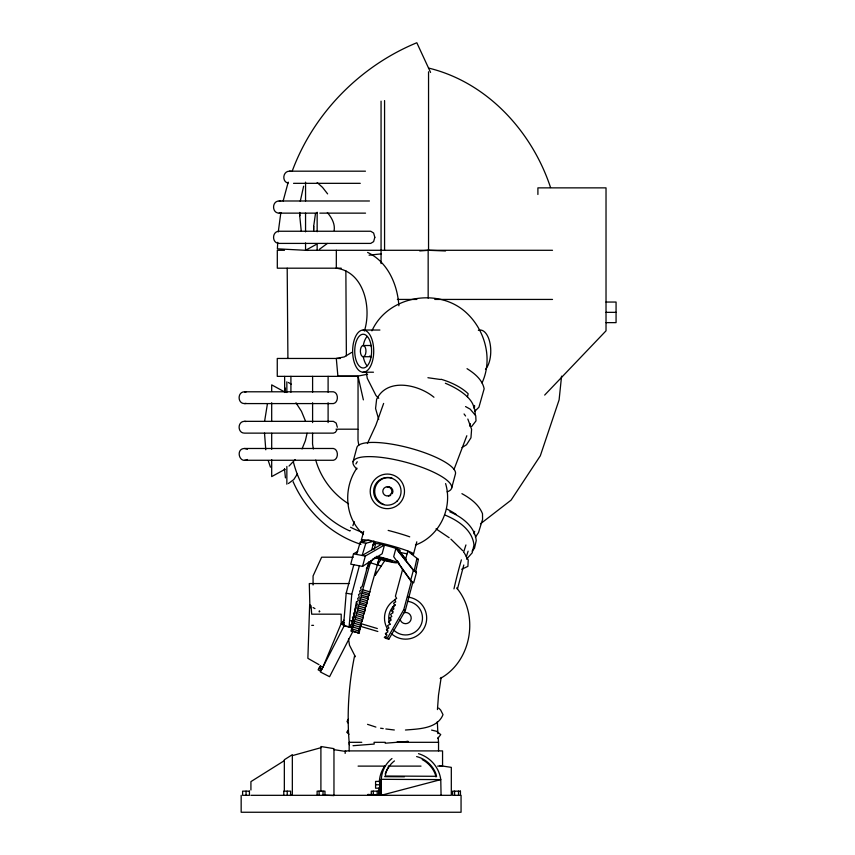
<?xml version="1.0" encoding="UTF-8"?>
<svg xmlns="http://www.w3.org/2000/svg" width="855" height="855" viewBox="0 0 855 855"><rect width="100%" height="100%" fill="white"/><g stroke="black" fill="none" stroke-linecap="round" stroke-linejoin="round"><path stroke-width="1.28" d="M336.346 250.291L336.304 268.192C364.23 271.826 371.765 308.099 364.369 331.056M312.577 433.271L312.545 443.937L313.347 448.961M358.031 429.445L357.999 440.272L358.79 445.241M368.751 795.203L368.762 794.53L367.789 794.53L367.789 795.203L380.87 795.321L380.999 781.577L378.818 781.566L379.791 781.566L379.663 794.637L378.69 794.637L378.754 788.096M441.073 795.321L440.774 779.621L381.106 795.321L381.309 779.311A30.481 29.156 42.6 0 1 391.964 758.524M313.657 226.415L315.506 213.408M285.442 477.902L284.512 469.064M299.784 213.141L299.731 215.877L299.731 212.435M313.657 229.642L313.657 226.361L313.678 231.288M309.628 605.586L307.875 658.339L318.99 664.656M277.736 242.328L277.394 248.816L307.65 250.419M278.281 231.929L280.857 212.542M437.45 709.586L438.497 695.211L441.18 677.395M368.729 561.895L362.167 586.38L360.554 587.684L361.238 589.843L359.624 591.147L360.308 593.306L358.534 594.685L359.271 597.185L357.657 598.489L358.352 600.595L356.578 601.973L357.315 604.474L355.691 605.821L356.343 608.119L354.558 609.497L355.295 611.998L353.521 613.377L354.259 615.878L352.484 617.246L353.222 619.747L351.448 621.125L352.185 623.626L350.4 625.005L351.149 627.506L343.55 625.721L346.19 593.188L353.81 564.749M351.149 627.506L349.118 626.758L351.758 594.225L359.378 565.796M264.719 420.607L267.401 403.955M561.575 376.136L559.106 399.873L540.328 455.779L511.076 500.143L480.542 523.741M354.237 521.625L352.901 525.686M300.255 201.31L303.621 186.208M284.651 392.498L285.442 388.117M334.145 230.444C335.235 223.892 331.537 217.373 327.347 212.553M307.084 433.239L305.374 440.688L302.029 448.939M378.402 561.254L368.227 597.153L368.323 598.895L367.201 600.744L367.276 602.775L365.245 608.033L365.331 610.064L363.236 615.557L363.311 617.588L361.152 623.306L359.153 633.085L351.138 631.011L356.417 601.781M358.17 633.085L358.865 629.28M354.633 655.603C348.562 684.855 346.713 714.994 349.364 744.758M415.626 571.931L418.373 559.437L407.792 551.144L405.441 559.939L404.629 559.362M467.439 396.923L468.166 393.76A44.781 20.98 13 0 0 441.052 379.257M457.404 589.148L463.805 565.005M283.133 201.032L288.221 182.136M359.153 633.085L352.121 631.011L352.046 628.981L353.158 627.132L353.083 625.101L354.205 623.252L354.12 621.222L355.242 619.373L355.167 617.342L356.279 615.504L356.204 613.473L357.315 611.624L358.213 605.949L359.335 604.1L360.169 598.66L361.28 596.811L361.195 595.069L370.995 560.495M379.235 557.92L377.429 564.899L381.405 558.7M309.873 605.543L310.055 604.848M469.662 426.057L470.303 423.642M353.062 461.764L356.866 447.571A51.022 13.21 15 0 1 409.566 448.02A51.022 13.21 15 0 1 455.426 473.98L451.622 488.173M357.753 551.4L353.5 553.848L350.732 564.182L362.541 566.384L382.132 553.741L384.472 545.009L381.309 544.421L362.146 555.472L365.833 543.256L374.084 541.151L371.722 549.947M361.387 539.943L363.696 531.34M362.541 566.384L365.309 556.06L384.472 545.009M374.159 549.263L375.73 543.374L373.688 542.989M376.093 571.867L375.174 575.308L385.284 559.843M396.709 548.995L395.897 548.418L393.695 556.658L410.592 580.641L413.692 582.843L416.46 572.519L414.803 570.435M401.861 568.596L402.673 569.173L395.416 596.245L396.656 598.393L394.486 599.708L395.726 601.856L393.557 603.17L394.967 605.49L392.52 607.05L393.76 609.188L391.601 610.459L393.011 612.779L390.564 614.339L391.793 616.53L389.591 617.983L391.002 620.303L388.555 621.863L389.966 624.182L387.507 625.732L388.918 628.051L386.471 629.611L387.881 631.931L385.434 633.491L386.845 635.81L384.397 637.36L385.862 638.407L388.875 639.155L405.249 610.684L412.858 582.255M413.499 554.093L416.791 541.813M410.592 580.641L413.36 570.317L395.897 548.418M384.397 637.36L387.411 638.108L403.784 609.647L411.394 581.218L402.673 569.173M383.628 403.432L375.869 425.192L367.426 443.499M356.578 554.425L360.265 542.209L368.516 540.104L370.739 540.52M473.916 533.819L474.675 531.35M466.274 556.872L468.113 551.176M466.819 435.74L453.984 469.534M292.228 171.096C313.507 113.437 360.062 66.092 416.813 42.75L430.567 72.429M323.008 666.943L341.198 623.541L341.198 614.179L311.68 614.179L311.07 605.682M297.401 473.937L293.778 479.559L288.392 483.535M356.898 468.134C342.962 488.045 344.672 518.087 363.386 534.354M371.925 330.853C386.845 297.679 433.229 287.708 461.999 309.104C483.962 325.776 493.837 357.55 482.028 382.912M336.795 430.193L335.352 432.341L333.375 433.132L244.605 433.132C237.284 433.293 237.284 421.184 244.605 421.344L333.375 421.344L336.165 423.075L337.33 427.244M344.586 625.016L320.411 671.987L329.581 676.7L353.136 630.905M348.274 719.247L347.012 721.492L348.209 723.148M343.86 620.142L341.605 624.043L343.999 625.4M342.609 622.942L343.24 621.863M318.733 669.401L320.24 666.782M355.904 463.966L357.24 461.732M475.433 537.239L478.533 532.515L482.573 519.391L482.498 513.705C478.832 504.45 470.336 498.305 461.914 493.656M366.303 568.992L373.314 558.411M348.359 729.978L346.756 732.286L349 734.242M350.293 530.474L349.898 530.976C321.747 518.472 301.035 491.967 293.479 462.331M471.639 426.506L476 420.895L475.743 415.712L470.165 409.139L465.548 406.563M295.146 459.616L289.011 466.071M437.771 738.485L440.731 734.584L436.563 731.282L431.583 730.095M472.046 551.069L474.472 548.333L476.235 540.531C474.771 526.413 461.871 516.901 449.805 511.824M466.552 559.191L472.216 552.8L473.98 544.998C472.388 529.876 458.002 520.438 445.231 515.148M416.62 756.568A27.071 25.896 42.6 0 1 435.826 773.54L436.542 776.297L435.954 776.928L435.248 774.181A27.071 25.896 42.6 0 0 422.21 759.582M544.678 395.074L606.024 330.821L606.024 187.865L537.902 187.865L537.902 194.48M474.611 411.479L478.918 407.237L484.154 388.758C482.316 379.631 474.525 373.368 467.033 368.665M327.347 243.451L319.428 249.307M316.382 244.37L305.556 250.291L305.556 242.959M285.057 469.277L271.687 476.598L271.687 459.605M284.341 760.651L250.921 781.62L250.921 790.031M351.715 352.41L344.276 356.92L336.304 358.459L337.885 376.061L358.053 376.061L367.618 374.212M372.545 545.223L375.73 543.374M462.031 447.56L466.509 444.739L470.955 437.813L471.597 429.317L467.835 419.036M415.445 545.041C439.555 536.299 452.968 507.956 445.594 483.588M440.143 678.549C471.533 661.481 479.505 615.076 456.613 587.919M247.437 459.477C239.218 464.233 235.243 448.544 244.605 448.48L333.375 448.48C338.698 449.441 338.698 459.317 333.375 460.268L244.605 460.268M292.335 755.638L320.903 747.698M461.679 569.27L467.899 566.373L468.241 560.014L464.286 552.907M290.048 795.471L292.335 795.043M365.459 171.182L289.535 171.182C282.877 171.011 281.605 181.57 288.017 183.13M369.446 200.989L279.232 200.989C271.687 200.818 271.687 213.312 279.232 213.141L317.194 213.141M279.232 213.141L280.75 212.938M244.605 391.793C237.284 391.633 237.284 403.742 244.605 403.581L333.375 403.581C338.698 402.62 338.698 392.744 333.375 391.793L244.605 391.793L246.069 391.985M244.605 403.581L246.069 403.378M353.019 745.71L374.212 744.064L374.073 742.311L385.145 742.311L385.22 743.209L408.209 741.424L396.816 742.311L438.54 742.311L438.54 750.904M419.741 250.943L428.547 250.291L445.519 250.964M405.452 730.02C418.512 728.898 437.386 728.834 443.008 714.641L440.646 710.045L438.711 708.09M293.543 183.333L360.265 183.333M319.823 213.141L365.545 213.141M284.469 250.291L277.309 250.291L277.309 268.192L341.209 268.192M307.501 250.291L552.512 250.291M397.372 299.432L416.823 299.432M434.746 299.432L552.512 299.432M606.024 302.05L616.07 302.05L616.07 322.634L606.024 322.634M606.024 312.342L616.07 312.342M363.172 330.03A21.097 10.549 -90 0 1 372.31 361.676A21.097 10.549 -90 0 1 354.045 361.676A21.097 10.549 -90 0 1 363.172 330.03L379.909 330.03M363.172 345.516A5.6 2.8 -90 0 1 365.598 353.927A5.6 2.8 -90 0 1 360.746 353.927A5.6 2.8 -90 0 1 363.172 345.516L371.241 345.516A5.6 2.8 -90 0 0 370.525 345.709M363.172 356.727L371.241 356.727A5.6 2.8 -90 0 1 369.841 355.979M340.429 358.459L277.266 358.459L277.266 376.36L284.416 376.36M363.172 372.214L373.475 372.214M363.375 399.873L358.042 376.36L284.64 376.36L284.64 392.199M336.004 429.189L358.042 429.189L358.042 376.36M353.265 557.193L321.64 557.193L313.069 575.96L313.069 585.012M349.139 583.559L309.296 583.559L309.938 608.012M311.722 625.358L313.529 625.358M351.138 631.011L352.121 631.011M361.783 742.311L349.171 742.311L349.171 750.904M358.095 766.112L384.365 766.112M388.181 766.112L421.002 766.112M437.653 766.112L442.559 766.112L442.559 750.904L345.153 750.904L345.153 753.437M380.026 781.577L380.999 781.577M375.58 784.762L379.748 784.762M250.921 795.321L368.633 795.321M374.586 795.321L377.205 795.321L377.205 791.153M379.898 795.321L451.312 795.321L451.312 767.363L439.438 765.578M436.542 776.297L385.295 776.03L385.787 773.283A27.071 25.896 42.6 0 1 394.454 760.907M384.718 776.661L404.426 776.768M367.789 794.53L379.663 794.637M324.815 795.161L333.963 795.599M394.326 729.988L385.84 728.973M313.101 607.552L314.95 608.61M289.535 171.182L291.053 171.385M279.232 200.989L280.75 201.192M244.605 421.344L246.069 421.547M244.605 448.48L247.437 449.27M427.917 377.718L440.464 379.502M380.571 728.204L383.211 728.588M333.963 749.664L345.826 751.46M360.265 542.209L365.833 543.256M353.5 553.848L365.309 556.06M346.19 593.188L351.758 594.225M343.55 625.721L349.118 626.758M360.96 544.357C330.671 534.621 305.823 510.873 293.169 481.835L293.201 481.889M370.397 562.814L381.309 566.053M363.14 589.886L370.172 591.97M362.125 591.617L369.157 593.691M362.21 593.349L369.242 595.433M361.195 595.069L368.227 597.153M361.28 596.811L368.323 598.895M360.169 598.66L367.201 600.744M360.244 600.691L367.276 602.775M359.228 602.412L366.261 604.496M359.335 604.1L366.368 606.184M358.213 605.949L365.245 608.033M358.298 607.98L365.331 610.064M357.262 609.754L364.294 611.838M357.315 611.624L364.348 613.708M356.204 613.473L363.236 615.557M356.279 615.504L363.311 617.588M355.167 617.342L362.199 619.426M355.242 619.373L362.274 621.457M354.12 621.222L361.152 623.306M354.205 623.252L361.238 625.336M353.083 625.101L360.115 627.185M353.158 627.132L360.19 629.216M352.046 628.981L359.079 631.065M350.871 620.634L353.297 621.361M360.757 623.584L377.322 628.532M359.987 626.17L377.835 631.492M428.547 68.058C487.104 82.187 532.034 131.456 550.545 187.523M367.543 724.335L375.89 727.081M288.392 382.484L291.266 384.237M341.198 623.541L344.405 625.358M342.737 622.066L344.33 622.985M321.64 669.219L319.257 667.841L321.619 669.251M367.618 252.439C387.732 261.812 397.596 284.64 398.858 305.791M433.945 397.254C418.758 384.558 387.197 377.269 376.617 399.338L375.569 408.487L378.701 419.42M436.018 528.86L449.132 537.699M285.057 392.178L271.687 384.868L271.687 391.013M348.53 503.766C332.745 493.901 320.817 478.009 315.741 460.108M418.373 559.437L416.909 558.39L414.162 570.884L397.5 549.989M413.36 570.317L416.46 572.519M403.784 609.647L405.249 610.684M392.52 607.05L393.984 608.087M391.601 610.459L393.065 611.496M389.591 617.983L391.056 619.02M386.471 629.611L387.935 630.648M385.434 633.491L386.898 634.528M387.411 638.108L388.875 639.155M317.184 182.564L322.538 187.395L327.615 193.893M450.916 539.142L462.812 550.78M378.733 398.302L376.008 395.566L367.265 378.305L366.261 371.936M399.83 551.667L406.488 560.014M399.755 552.02L406.104 559.982M464.062 413.959L465.569 415.99M397.34 560.848L398.847 562.932M295.98 402.812L301.494 411.373L305.374 420.778M396.731 560.485L401.925 568.083M355.359 656.758L349.503 645.258L348.487 638.877M270.447 467.172L268.299 460.77M301.27 231.278L299.731 215.781M265.787 449.794L264.505 433.122M380.165 787.733L381.106 795.321M437.878 733.676L437.343 721.599M438.166 737.384L438.54 742.311M475.241 414.867L474.985 409.684L473.948 408.401A44.781 19.205 17.1 0 0 445.37 383.254M287.195 268.192L287.911 358.459M345.869 270.843L346.371 355.798M461.059 795.321L461.059 812.25L241.163 812.25L241.163 795.321M458.515 791.153L458.515 795.321M454.593 791.153L454.593 795.321M428.547 71.788L428.547 250.291M428.163 250.291L428.163 298.106M384.568 100.58L384.568 250.291M381.063 101.147L381.063 263.575M379.139 794.284L379.139 791.153L371.294 791.153L371.294 794.284M373.282 791.153L373.282 794.284M333.963 795.321L333.963 748.638L320.903 746.511L320.903 791.452M328.106 376.36L328.106 392.21M328.106 402.769L328.106 422.584M324.964 795.321L324.964 791.153L317.12 791.153L317.12 795.321M323.03 791.153L323.03 795.321M319.107 791.153L319.107 795.321M317.152 212.243L317.152 231.737M317.152 243.771L317.152 250.291M312.599 376.36L312.599 392.21M312.599 402.769L312.599 422.584M305.556 182.147L305.556 200.978M305.556 213.141L305.556 231.823M292.335 795.321L292.335 754.687L284.341 759.742L284.341 791.474M290.914 376.36L290.914 392.21M290.572 795.321L290.604 791.153L283.774 791.153L283.807 795.321M287.227 791.153L287.227 795.321M286.853 381.822L286.853 392.52M286.853 466.456L286.853 484.208M284.48 469.064L284.48 470.186M271.687 402.748L271.687 421.494M271.687 433.293L271.687 449.324M246.058 791.153L246.058 795.321M369.061 255.207A192.941 25.18 0 0 1 381.116 253.903M363.172 532.633A100.281 100.088 -90 0 1 350.55 527.257M478.383 330.351A21.097 10.549 -90 0 1 490.129 343.902A21.097 10.549 -90 0 1 485.49 369.392M367.03 365.748A16.876 8.443 -90 0 1 363.257 356.546M363.257 345.698A16.876 8.443 -90 0 1 367.03 336.507M356.888 469A51.022 13.21 15 0 1 403.165 461.54A51.022 13.21 15 0 1 447.122 491.86M364.059 541.835A27.018 2.266 15 0 1 385.68 544.218A27.018 2.266 15 0 1 412.185 554.35M407.108 553.784A27.018 2.266 15 0 1 400.247 552.458M388.159 530.41A27.018 2.266 15 0 1 409.727 536.833M374.736 543.566A13.178 1.101 15 0 1 389.901 546.548A13.178 1.101 15 0 1 399.509 550.588M376.36 556.947A8.518 0.716 15 0 1 389.848 560.239A8.518 0.716 15 0 1 387.165 560.741A8.518 0.716 15 0 1 375.944 557.022M376.606 556.327A13.178 1.101 15 0 1 394.198 561.222A13.178 1.101 15 0 1 392.306 562.301A13.178 1.101 15 0 1 374.608 557.471M387.219 486.923A4.596 4.553 -90 0 1 392.338 493.656M390.671 495.344A4.596 4.553 -90 0 1 388.394 495.953M383.713 504.365A13.84 13.712 -90 0 1 375.324 487.2A13.84 13.712 -90 0 1 391.943 477.988M474.557 405.484A44.781 20.98 13 0 1 474.44 407.696M453.962 588.892A257.676 104.299 -85 0 1 461.39 559.854M463.613 552.341A257.676 104.299 -85 0 1 465.932 544.956M446.641 508.928A44.823 21.974 19.4 0 1 456.239 514.475M404.137 612.661A5.6 5.6 0 0 1 411.009 616.615A5.6 5.6 0 0 1 407.044 623.487A5.6 5.6 0 0 1 400.172 619.522M407.792 597.089A21.097 21.097 0 0 1 424.86 626.651A21.097 21.097 0 0 1 391.472 633.737M387.326 628.617A21.097 21.097 0 0 1 395.042 599.804M407.792 601.332A16.876 16.876 0 0 1 420.735 625.539A16.876 16.876 0 0 1 393.653 630.007M389.998 624.524A16.876 16.876 0 0 1 395.32 604.677M418.501 753.672A30.481 29.156 42.6 0 1 440.774 779.621L381.309 779.311L379.385 781.406A30.481 29.156 42.6 0 1 385.028 765.749M385.21 773.914A27.071 25.896 42.6 0 1 389.346 766.016M374.821 237.327L373.624 241.623L370.739 243.408L279.232 243.408C271.687 243.568 271.687 231.085 279.232 231.245L370.739 231.245L373.624 233.03L374.821 237.327M320.379 665.906L318.124 669.807L320.518 671.164L322.763 667.285L320.369 665.927M319.685 611.293L319.278 611.923L319.193 611.015L319.685 611.293M379.748 781.374L375.58 781.406L375.58 788.203L379.748 788.171L379.748 781.374M249.436 791.153L242.606 791.153L242.606 795.321L249.436 795.321L249.436 791.153M460.45 791.153L452.605 791.153L452.605 795.321L460.45 795.321L460.45 791.153M370.482 359.56A16.876 8.443 -90 0 0 363.172 334.241A16.876 8.443 -90 0 0 355.862 359.56A16.876 8.443 -90 0 0 370.482 359.56M399.456 503.595A17.292 17.132 -90 0 0 391.782 474.653A17.292 17.132 -90 0 0 370.792 495.836A17.292 17.132 -90 0 0 399.456 503.595M397.041 501.148A13.84 13.712 -90 0 0 390.895 477.988A13.84 13.712 -90 0 0 374.105 494.949A13.84 13.712 -90 0 0 397.041 501.148M391.291 493.656A4.596 4.553 -90 0 0 387.347 486.762A4.596 4.553 -90 0 0 383.403 493.656A4.596 4.553 -90 0 0 391.291 493.656"/></g></svg>
